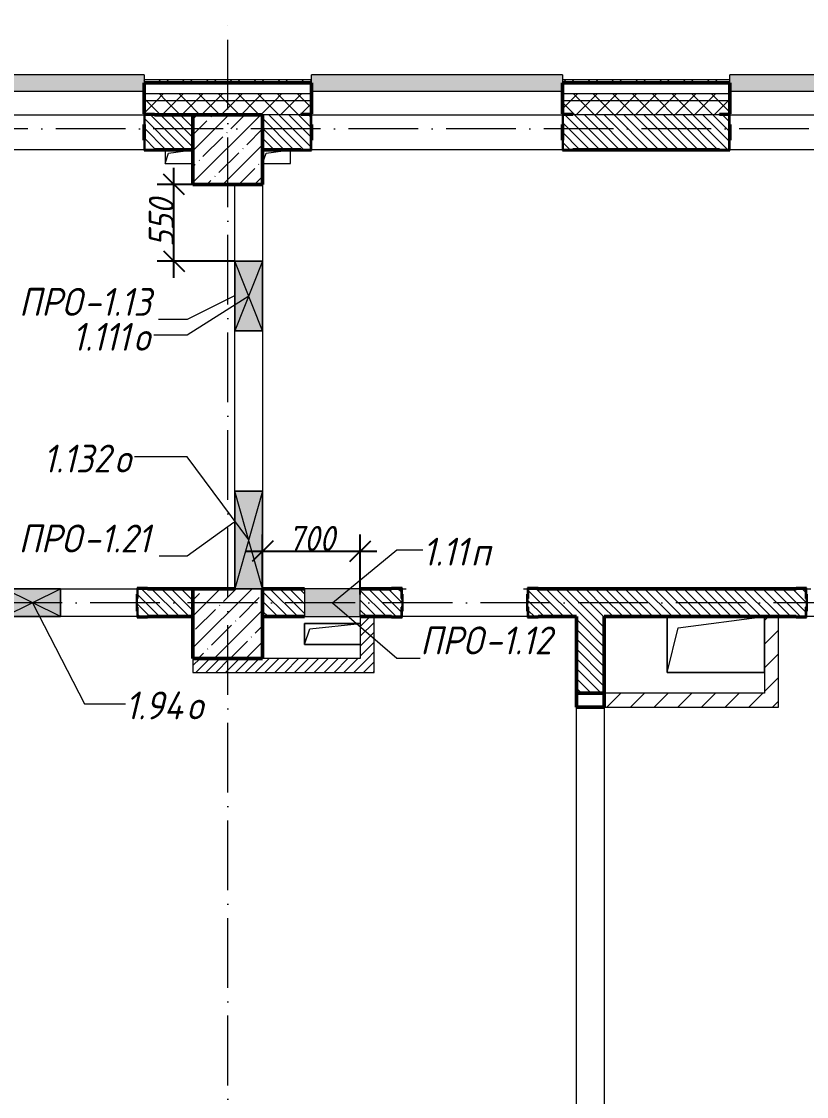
# Model space of a CAD drawing. Header units: millimetres. Extents: x -12989 to 629078, y -109036 to 555275.
# Drawn here: x 556134 to 561763, y 268330 to 276042 of the extents above; entities that cross this region are included whole.
import ezdxf

# ---------------------------------------------------------------- set-up
doc = ezdxf.new("R2010")
doc.units = ezdxf.units.MM
doc.linetypes.add('50_200_ШТРИХ_1Т_ш5_п1_п1_', pattern=[700, 500, -100, 0, -100])
for name, color, linetype, lineweight in [('A-____-____-DIMS', 7, 'Continuous', 9), ('A-DETL-GENF-OTLN', 7, 'Continuous', 9), ('A-FLOR-____-OTLN', 7, 'Continuous', 9), ('A-GENM-____-IDEN', 7, 'Continuous', 9), ('A-GENM-____-MCUT', 7, 'Continuous', 25), ('A-GENM-____-OTLN', 7, 'Continuous', 9), ('A-GENM-____-OTLN-1', 7, 'Continuous', 25), ('A-GLAZ-____-IDEN', 7, 'Continuous', 9), ('A-GLAZ-____-OTLN', 7, 'Continuous', 9), ('A-WALL-____-MCUT-2', 7, 'Continuous', 50), ('A-WALL-____-MCUT-3', 7, 'Continuous', 9), ('A-WALL-____-OTLN', 7, 'Continuous', 9), ('A-WALL-____-PATT-1', 7, 'Continuous', 9), ('A-WALL-FNSH-MCUT-1', 7, 'Continuous', 9), ('I-WALL-____-OTLN', 7, 'Continuous', 9), ('S-COLS-____-MCUT', 7, 'Continuous', 50), ('S-COLS-____-OTLN', 7, 'Continuous', 9), ('S-GRID-____-OTLN-1', 7, '50_200_ШТРИХ_1Т_ш5_п1_п1_', 9)]:
    doc.layers.add(name, color=color, linetype=linetype, lineweight=lineweight)
doc.layers.add('A-GLAZ-____-OTLN-1', color=7, linetype='Continuous', lineweight=9, true_color=0xc0c0c0)
doc.styles.add('ISOCPEUR_I_10', font='isocpeui.ttf', dxfattribs={"width": 0.9, "height": 180})
doc.styles.add('ISOCPEUR_I_9', font='isocpeui.ttf', dxfattribs={"width": 0.9, "height": 250})
doc.dimstyles.new('ISO-1_8_0_9К_СРЕДНИЙ_Кладочные_3', dxfattribs={"dimscale": 304.8, "dimtxt": 179.276612, "dimasz": 0.492126, "dimexe": 0.393701, "dimexo": 0, "dimgap": 0, "dimtad": 1, "dimdec": 3, "dimrnd": 0.001, "dimdsep": 46, "dimtxsty": 'ISOCPEUR_I_10', "dimblk1": 'OBLIQUE', "dimblk2": 'OBLIQUE', "dimsah": 1, "dimcen": 0.09, "dimdle": 0.393701, "dimazin": 0, "dimtfac": 1, "dimtdec": 4, "dimtix": 1, "dimtmove": 0, "dimatfit": 3, "dimfxl": 1, "dimtvp": 1, "dimtolj": 1, "dimtzin": 0, "dimarcsym": 2})
pattern_1 = [(135, (513013.31, 265891.49), (-35.35534, -35.35534), [])]
pattern_2 = [(45, (513013.31, 265891.49), (-35.35534, 35.35534), [])]
pattern_3 = [(45, (513013.31, 265891.49), (-84.8528, 84.8528), [])]
pattern_4 = [(45, (513013.31, 265891.49), (-70.71068, 70.71068), []), (135, (513013.31, 265891.49), (-70.71068, -70.71068), [])]

# ---------------------------------------------------------------- blocks, each defined once
blk = doc.blocks.new('BSC_Колонна _Прямоугольная - 500х500-V99-АР1_План отверстий 1 этажа в осях 1-64_А-ГГ')
at = {"layer": 'S-COLS-____-OTLN'}
h = blk.add_hatch(dxfattribs=at)
h.set_pattern_fill('FP_131', color=256, style=0, pattern_type=2)
h.set_pattern_definition([(45, (-44600, -5831.04), (-114.04925, 114.04925), []), (45, (-44485.95, -5831.04), (-114.04925, 114.04925), [201.613, -40.323, 3.353, -36.97])])
h.paths.add_polyline_path([(-250, -250), (250, -250), (250, 250), (-250, 250)], flags=0)
at = {"layer": 'S-COLS-____-MCUT'}
for p, q in [((50, 250), (-250, 250)), ((-250, 250), (-250, -250)), ((250, -250), (250, 250)), ((-250, -250), (250, -250))]:
    blk.add_line(p, q, dxfattribs=at)
blk = doc.blocks.new('Фахверк_СКБ_Уголок - 250_2700-27497298-АР1_План отверстий 1 этажа в осях 1-64_А-ГГ')
at = {"layer": 'A-GENM-____-MCUT'}
for p, q in [((200, 181), (125, 181)), ((125, 181), (125, 106)), ((131, 106), (131, 175)), ((131, 175), (200, 175)), ((200, 175), (200, 181)), ((125, 106), (131, 106)), ((131, -6), (125, -6)), ((125, -6), (125, -81)), ((131, -75), (131, -6)), ((200, -75), (131, -75)), ((200, -81), (200, -75)), ((125, -81), (200, -81))]:
    blk.add_line(p, q, dxfattribs=at)
blk = doc.blocks.new('154_Стойка_СКБ_Уголок - СМ-2530_200-28213945-АР1_План отверстий 1 этажа в осях 1-64_А-ГГ')
at = {"layer": 'A-GENM-____-MCUT'}
for p, q in [((125, 156), (125, 81)), ((200, 156), (125, 156)), ((200, 150), (200, 156)), ((125, 81), (131, 81)), ((131, 81), (131, 150)), ((131, 150), (200, 150)), ((131, 19), (125, 19)), ((125, 19), (125, -56)), ((131, -50), (131, 19)), ((125, -56), (200, -56)), ((200, -50), (131, -50)), ((200, -56), (200, -50))]:
    blk.add_line(p, q, dxfattribs=at)
blk = doc.blocks.new('Стойка_Влож_Полоса боковая - Полоса-28213942-АР1_План отверстий 1 этажа в осях 1-64_А-ГГ')
at = {"layer": 'A-GENM-____-OTLN'}
for p, q in [((-5, 60), (0, 60)), ((-5, -60), (-5, 60)), ((0, 31), (0, -31)), ((0, -60), (-5, -60))]:
    blk.add_line(p, q, dxfattribs=at)
blk = doc.blocks.new('AR_Отверстие Ниша - Лючок-32401323-АР1_План отверстий 1 этажа в осях 1-64_А-ГГ')
at = {"layer": 'A-GLAZ-____-OTLN'}
blk.add_hatch(color=256, dxfattribs=at).paths.add_polyline_path([(-200, 100), (-200, -100), (200, -100), (200, 100)], flags=0)
for p, q in [((200, 100), (-200, 100)), ((-200, 100), (-200, -100)), ((200, -100), (200, 100)), ((-200, -100), (200, -100))]:
    blk.add_line(p, q, dxfattribs=at)
blk = doc.blocks.new('AR_Отверстие прямоугольное _в плите_ - AR_Отверстие прямоугольное _в плите_-V164-АР1_План отверстий 1 этажа в осях 1-64_А-ГГ')
at = {"layer": 'A-GENM-____-OTLN'}
for p, q in [((200, 75), (-200, 75)), ((-200, 75), (-200, -75)), ((-200, -75), (-162.5, 37.5)), ((-162.5, 37.5), (200, 75)), ((-200, -75), (200, -75))]:
    blk.add_line(p, q, dxfattribs=at)
blk = doc.blocks.new('AR_Отверстие прямоугольное _в плите_ - AR_Отверстие прямоугольное _в плите_-V178-АР1_План отверстий 1 этажа в осях 1-64_А-ГГ')
at = {"layer": 'A-GENM-____-OTLN'}
for p, q in [((-100, 50), (-100, -50)), ((-100, -50), (-75, 25)), ((-75, 25), (100, 50)), ((-100, -50), (100, -50))]:
    blk.add_line(p, q, dxfattribs=at)
blk = doc.blocks.new('AR_Отверстие прямоугольное _в плите_ - AR_Отверстие прямоугольное _в плите_-V177-АР1_План отверстий 1 этажа в осях 1-64_А-ГГ')
at = {"layer": 'A-GENM-____-OTLN'}
for p, q in [((-100, -50), (-75, 25)), ((-75, 25), (100, 50)), ((100, -50), (100, 50)), ((-100, -50), (100, -50))]:
    blk.add_line(p, q, dxfattribs=at)
blk = doc.blocks.new('AR_Отверстие прямоугольное _в плите_ - AR_Отверстие прямоугольное _в плите_-30552525-АР1_План отверстий 1 этажа в осях 1-64_А-ГГ')
at = {"layer": 'A-GENM-____-OTLN'}
for p, q in [((-350, 200), (-350, -200)), ((-270, 120), (350, 200)), ((350, -200), (350, 200)), ((-350, -200), (-270, 120)), ((-350, -200), (350, -200))]:
    blk.add_line(p, q, dxfattribs=at)
blk = doc.blocks.new('Отлив_СКБ - Отлив витража_120_НВФ-31885689-АР1_План отверстий 1 этажа в осях 1-64_А-ГГ')
at = {"layer": 'A-GLAZ-____-OTLN-1'}
for points in [[(1800, 2), (1800, 120), (0, 120), (0, 2), (1264.5, 2)], [(1264.5, 0), (1800, 0), (1800, 2), (0, 2), (0, 0)]]:
    blk.add_hatch(color=256, dxfattribs=at).paths.add_polyline_path(points, flags=0)
at = {"layer": 'A-GLAZ-____-OTLN'}
for p, q in [((0, 83), (0, 120)), ((1800, 120), (0, 120)), ((1800, 120), (1800, 83)), ((0, 2), (1800, 2)), ((1800, 0), (0, 0))]:
    blk.add_line(p, q, dxfattribs=at)
blk = doc.blocks.new('BSC_Колонна _Прямоугольная1 - 200х100 _металл_-35572301-АР1_План отверстий 1 этажа в осях 1-64_А-ГГ')
at = {"layer": 'S-COLS-____-MCUT'}
for p, q in [((100, 50), (-100, 50)), ((-100, 50), (-100, -50)), ((100, -50), (100, 50)), ((-100, -50), (100, -50))]:
    blk.add_line(p, q, dxfattribs=at)
blk = doc.blocks.new('AR_Отверстие прямоугольное _в стене_ - AR_Отверстие прямоугольное _в стене__ЭОМ-36400666-АР1_План отверстий 1 этажа в осях 1-64_А-ГГ')
at = {"layer": 'A-GLAZ-____-OTLN'}
blk.add_hatch(color=256, dxfattribs=at).paths.add_polyline_path([(350, 100), (-350, 100), (-350, -100), (350, -100)], flags=0)
at = {"layer": 'A-DETL-GENF-OTLN'}
for p, q in [((-350, -100), (-350, 100)), ((-350, 100), (350, 100)), ((350, 100), (-350, -100)), ((-350, 100), (350, -100)), ((350, 100), (-350, 100)), ((-350, 100), (-350, -100)), ((350, 100), (350, -100)), ((350, -100), (350, 100)), ((350, -100), (-350, -100)), ((-350, -100), (350, -100))]:
    blk.add_line(p, q, dxfattribs=at)
blk = doc.blocks.new('AR_Отверстие прямоугольное _в стене__БезПР - AR_Отверстие прямоугольное _в стене__БезПР-36428632-АР1_План отверстий 1 этажа в осях 1-64_А-ГГ')
at = {"layer": 'A-GLAZ-____-OTLN'}
blk.add_hatch(color=256, dxfattribs=at).paths.add_polyline_path([(-200, 100), (-200, -100), (200, -100), (200, 100)], flags=0)
at = {"layer": 'A-DETL-GENF-OTLN'}
for p, q in [((-200, -100), (-200, 100)), ((-200, 100), (200, 100)), ((200, 100), (-200, -100)), ((-200, 100), (200, -100)), ((200, 100), (-200, 100)), ((-200, 100), (-200, -100)), ((200, 100), (200, -100)), ((200, -100), (200, 100)), ((200, -100), (-200, -100)), ((-200, -100), (200, -100))]:
    blk.add_line(p, q, dxfattribs=at)
at = {"layer": 'A-GLAZ-____-OTLN'}
blk.add_line((200, 100), (-200, 100), dxfattribs=at)
blk = doc.blocks.new('AR_Отверстие прямоугольное _в стене_ - AR_Отверстие прямоугольное _в стене__ОВ-36760079-АР1_План отверстий 1 этажа в осях 1-64_А-ГГ')
at = {"layer": 'A-GLAZ-____-OTLN'}
blk.add_hatch(color=256, dxfattribs=at).paths.add_polyline_path([(250, -100), (250, 100), (-250, 100), (-250, -100)], flags=0)
at = {"layer": 'A-DETL-GENF-OTLN'}
for p, q in [((-250, -100), (-250, 100)), ((-250, 100), (250, 100)), ((250, 100), (-250, -100)), ((-250, 100), (250, -100)), ((250, 100), (-250, 100)), ((-250, 100), (-250, -100)), ((250, 100), (250, -100)), ((250, -100), (250, 100)), ((250, -100), (-250, -100)), ((-250, -100), (250, -100))]:
    blk.add_line(p, q, dxfattribs=at)
blk = doc.blocks.new('_Oblique')
at = {"color": 0, "linetype": 'ByBlock', "lineweight": -2}
blk.add_line((-0.5, -0.5), (0.5, 0.5), dxfattribs=at)
blk = doc.blocks.new('*D5833')
at = {"layer": 'A-____-____-DIMS', "color": 0, "lineweight": -2, "transparency": 16777216}
for p, q in [((557863.3, 271972.5), (557863.3, 272362)), ((558563.3, 271931.6), (558563.3, 272362)), ((557743.3, 272242), (558683.3, 272242))]:
    blk.add_line(p, q, dxfattribs=at)
at = {"layer": 'Defpoints', "color": 0, "transparency": 16777216}
for p in [(558563.3, 272242), (557863.3, 271972.5), (558563.3, 271931.6)]:
    blk.add_point(p, dxfattribs=at)
at = {"layer": 'A-____-____-DIMS', "color": 0, "lineweight": -2, "transparency": 16777216, "xscale": 150, "yscale": 150, "zscale": 150, "rotation": 180}
blk.add_blockref('_Oblique', (557863.3, 272242), dxfattribs=at)
at = {"layer": 'A-____-____-DIMS', "color": 0, "lineweight": -2, "transparency": 16777216, "xscale": 150, "yscale": 150, "zscale": 150}
blk.add_blockref('_Oblique', (558563.3, 272242), dxfattribs=at)
at = {"layer": 'A-____-____-DIMS', "color": 0, "transparency": 16777216, "insert": (558213.3, 272333.1), "char_height": 180, "width": 409.578, "attachment_point": 5, "style": 'ISOCPEUR_I_10'}
blk.add_mtext('\\A1;700', dxfattribs=at)
blk = doc.blocks.new('*D5855')
at = {"layer": 'A-____-____-DIMS', "color": 0, "lineweight": -2, "transparency": 16777216}
for p, q in [((557227.1, 274202.5), (557227.1, 274992.5)), ((557363.3, 274872.5), (557107.1, 274872.5)), ((557657.3, 274322.5), (557107.1, 274322.5))]:
    blk.add_line(p, q, dxfattribs=at)
at = {"layer": 'Defpoints', "color": 0, "transparency": 16777216}
for p in [(557227.1, 274872.5), (557363.3, 274872.5), (557657.3, 274322.5)]:
    blk.add_point(p, dxfattribs=at)
at = {"layer": 'A-____-____-DIMS', "color": 0, "lineweight": -2, "transparency": 16777216, "xscale": 150, "yscale": 150, "zscale": 150}
for p, rotation in [((557227.1, 274872.5), 90), ((557227.1, 274322.5), 270)]:
    blk.add_blockref('_Oblique', p, dxfattribs=dict(at, rotation=rotation))
at = {"layer": 'A-____-____-DIMS', "color": 0, "transparency": 16777216, "insert": (557137.1, 274597.5), "char_height": 180, "width": 409.578, "attachment_point": 5, "rotation": 90, "style": 'ISOCPEUR_I_10'}
blk.add_mtext('\\A1;550', dxfattribs=at)

msp = doc.modelspace()

# ---------------------------------------------------------------- hatches: boundary and pattern name
at = {"layer": 'A-WALL-____-PATT-1'}
h = msp.add_hatch(dxfattribs=at)
h.set_pattern_fill('FP_3', color=256, style=0, pattern_type=2)
h.set_pattern_definition([(45, (513013.31, 265891.49), (-85.53659, 85.53659), []), (45, (513070.34, 265891.49), (-85.53659, 85.53659), [])])
h.paths.add_polyline_path([(584878.3109, 275602.5335), (584878.3109, 275622.5335), (581013.3109, 275622.5335), (581013.3109, 275602.5335), (583696.9323, 275602.5335)], flags=0)
h.paths.add_polyline_path([(579213.3109, 275602.5335), (579213.3109, 275622.5335), (578013.3109, 275622.5335), (578013.3109, 275602.5335), (578394.5395, 275602.5335)], flags=0)
h.paths.add_polyline_path([(575743.343, 275602.5335), (576213.3109, 275602.5335), (576213.3109, 275622.5335), (575013.3109, 275622.5335), (575013.3109, 275602.5335)], flags=0)
h.paths.add_polyline_path([(567213.3109, 275602.5335), (567213.3109, 275622.5335), (566013.3109, 275622.5335), (566013.3109, 275602.5335), (566022.2894, 275602.5335)], flags=0)
h.paths.add_polyline_path([(564213.3109, 275602.5335), (564213.3109, 275622.5335), (563013.3109, 275622.5335), (563013.3109, 275602.5335)], flags=0)
h.paths.add_polyline_path([(558213.3109, 275602.5335), (558213.3109, 275622.5335), (557013.3109, 275622.5335), (557013.3109, 275602.5335), (557184.968, 275602.5335)], flags=0)
h.paths.add_polyline_path([(561213.3109, 275602.5335), (561213.3109, 275622.5335), (560013.3109, 275622.5335), (560013.3109, 275602.5335), (560719.8966, 275602.5335)], flags=0)
h.paths.add_polyline_path([(555213.3109, 275602.5335), (555213.3109, 275622.5335), (554013.3109, 275622.5335), (554013.3109, 275602.5335), (554533.7716, 275602.5335)], flags=0)
h.paths.add_polyline_path([(551440.7091, 275602.5335), (552213.3109, 275602.5335), (552213.3109, 275622.5335), (551348.3109, 275622.5335), (551348.3109, 275602.5335)], flags=0)
h = msp.add_hatch(dxfattribs=at)
h.set_pattern_fill('FP_1', color=256, style=0, pattern_type=2)
h.set_pattern_definition(pattern_4)
h.paths.add_polyline_path([(584878.3109, 275472.5335), (584878.3109, 275522.5335), (581013.3109, 275522.5335), (581013.3109, 275472.5335), (583696.9323, 275472.5335)], flags=0)
h.paths.add_polyline_path([(578394.5395, 275472.5335), (579213.3109, 275472.5335), (579213.3109, 275522.5335), (578013.3109, 275522.5335), (578013.3109, 275472.5335)], flags=0)
h.paths.add_polyline_path([(576213.3109, 275472.5335), (576213.3109, 275522.5335), (575013.3109, 275522.5335), (575013.3109, 275472.5335), (575743.343, 275472.5335)], flags=0)
h.paths.add_polyline_path([(567213.3109, 275472.5335), (567213.3109, 275522.5335), (566013.3109, 275522.5335), (566013.3109, 275472.5335), (566022.2894, 275472.5335)], flags=0)
h.paths.add_polyline_path([(564213.3109, 275472.5335), (564213.3109, 275522.5335), (563013.3109, 275522.5335), (563013.3109, 275472.5335)], flags=0)
h.paths.add_polyline_path([(560719.8966, 275472.5335), (561213.3109, 275472.5335), (561213.3109, 275522.5335), (560013.3109, 275522.5335), (560013.3109, 275472.5335)], flags=0)
h.paths.add_polyline_path([(558213.3109, 275472.5335), (558213.3109, 275522.5335), (557013.3109, 275522.5335), (557013.3109, 275472.5335), (557184.968, 275472.5335)], flags=0)
h.paths.add_polyline_path([(555213.3109, 275472.5335), (555213.3109, 275522.5335), (554013.3109, 275522.5335), (554013.3109, 275472.5335), (554533.7716, 275472.5335)], flags=0)
h.paths.add_polyline_path([(551882.5751, 275472.5335), (552213.3109, 275472.5335), (552213.3109, 275522.5335), (551348.3109, 275522.5335), (551348.3109, 275472.5335), (551440.7091, 275472.5335)], flags=0)
h = msp.add_hatch(dxfattribs=at)
h.set_pattern_fill('FP_1', color=256, style=0, pattern_type=2)
h.set_pattern_definition(pattern_4)
h.paths.add_polyline_path([(584363.3109, 275372.5335), (584878.3109, 275372.5335), (584878.3109, 275472.5335), (581013.3109, 275472.5335), (581013.3109, 275378.5335), (581088.3109, 275378.5335), (581088.3109, 275372.5335), (583696.9323, 275372.5335)], flags=0)
h.paths.add_polyline_path([(579138.3109, 275372.5335), (579138.3109, 275378.5335), (579213.3109, 275378.5335), (579213.3109, 275472.5335), (578013.3109, 275472.5335), (578013.3109, 275378.5335), (578088.3109, 275378.5335), (578088.3109, 275372.5335), (578394.5395, 275372.5335)], flags=0)
h.paths.add_polyline_path([(575363.3109, 275372.5335), (576138.3109, 275372.5335), (576138.3109, 275378.5335), (576213.3109, 275378.5335), (576213.3109, 275472.5335), (575013.3109, 275472.5335), (575013.3109, 275378.5335), (575088.3109, 275378.5335), (575088.3109, 275372.5335)], flags=0)
h.paths.add_polyline_path([(566863.3109, 275372.5335), (567138.3109, 275372.5335), (567138.3109, 275378.5335), (567213.3109, 275378.5335), (567213.3109, 275472.5335), (566013.3109, 275472.5335), (566013.3109, 275378.5335), (566088.3109, 275378.5335), (566088.3109, 275372.5335), (566363.3109, 275372.5335)], flags=0)
h.paths.add_polyline_path([(563363.3109, 275372.5335), (564138.3109, 275372.5335), (564138.3109, 275378.5335), (564213.3109, 275378.5335), (564213.3109, 275472.5335), (563013.3109, 275472.5335), (563013.3109, 275378.5335), (563088.3109, 275378.5335), (563088.3109, 275372.5335)], flags=0)
h.paths.add_polyline_path([(561138.3109, 275372.5335), (561138.3109, 275378.5335), (561213.3109, 275378.5335), (561213.3109, 275472.5335), (560013.3109, 275472.5335), (560013.3109, 275378.5335), (560088.3109, 275378.5335), (560088.3109, 275372.5335), (560719.8966, 275372.5335)], flags=0)
h.paths.add_polyline_path([(557863.3109, 275372.5335), (558138.3109, 275372.5335), (558138.3109, 275378.5335), (558213.3109, 275378.5335), (558213.3109, 275472.5335), (557013.3109, 275472.5335), (557013.3109, 275378.5335), (557088.3109, 275378.5335), (557088.3109, 275372.5335), (557184.968, 275372.5335)], flags=0)
h.paths.add_polyline_path([(555138.3109, 275372.5335), (555138.3109, 275378.5335), (555213.3109, 275378.5335), (555213.3109, 275472.5335), (554013.3109, 275472.5335), (554013.3109, 275378.5335), (554088.3109, 275378.5335), (554088.3109, 275372.5335), (554533.7716, 275372.5335)], flags=0)
h.paths.add_polyline_path([(551863.3109, 275372.5335), (552138.3109, 275372.5335), (552138.3109, 275378.5335), (552213.3109, 275378.5335), (552213.3109, 275472.5335), (551348.3109, 275472.5335), (551348.3109, 275372.5335), (551440.7091, 275372.5335)], flags=0)
h = msp.add_hatch(dxfattribs=at)
h.set_pattern_fill('FP_6', color=256, style=0, pattern_type=2)
h.set_pattern_definition(pattern_1)
h.paths.add_polyline_path([(555138.3109, 275122.5335), (555207.3109, 275122.5335), (555207.3109, 275191.5335), (555213.3109, 275191.5335), (555213.3109, 275303.5335), (555207.3109, 275303.5335), (555207.3109, 275372.5335), (554863.3109, 275372.5335), (554863.3109, 275122.5335)], flags=0)
h.paths.add_polyline_path([(557019.3109, 275122.5335), (557363.3109, 275122.5335), (557363.3109, 275372.5335), (557019.3109, 275372.5335), (557019.3109, 275303.5335), (557013.3109, 275303.5335), (557013.3109, 275191.5335), (557019.3109, 275191.5335), (557019.3109, 275126.8192)], flags=0)
h = msp.add_hatch(dxfattribs=at)
h.set_pattern_fill('FP_6', color=256, style=0, pattern_type=2)
h.set_pattern_definition(pattern_1)
h.paths.add_polyline_path([(563019.3109, 275122.5335), (563363.3109, 275122.5335), (563363.3109, 275372.5335), (563019.3109, 275372.5335), (563019.3109, 275303.5335), (563013.3109, 275303.5335), (563013.3109, 275191.5335), (563019.3109, 275191.5335)], flags=0)
h.paths.add_polyline_path([(561138.3109, 275122.5335), (561207.3109, 275122.5335), (561207.3109, 275191.5335), (561213.3109, 275191.5335), (561213.3109, 275303.5335), (561207.3109, 275303.5335), (561207.3109, 275372.5335), (560019.3109, 275372.5335), (560019.3109, 275303.5335), (560013.3109, 275303.5335), (560013.3109, 275191.5335), (560019.3109, 275191.5335), (560019.3109, 275122.5335), (560719.8966, 275122.5335)], flags=0)
h.paths.add_polyline_path([(558207.3109, 275122.5335), (558207.3109, 275191.5335), (558213.3109, 275191.5335), (558213.3109, 275303.5335), (558207.3109, 275303.5335), (558207.3109, 275372.5335), (557863.3109, 275372.5335), (557863.3109, 275122.5335), (558138.3109, 275122.5335)], flags=0)
h = msp.add_hatch(dxfattribs=at)
h.set_pattern_fill('FP_6', color=256, style=0, pattern_type=2)
h.set_pattern_definition(pattern_1)
h.paths.add_polyline_path([(556969.3109, 271772.5335), (557363.3109, 271772.5335), (557363.3109, 271972.5335), (556969.3109, 271972.5335), (556969.3109, 271903.5335), (556963.3109, 271903.5335), (556963.3109, 271841.5335), (556969.3109, 271841.5335), (556969.3109, 271812.5335)], flags=0)
h.paths.add_polyline_path([(555257.3109, 271772.5335), (555257.3109, 271841.5335), (555263.3109, 271841.5335), (555263.3109, 271903.5335), (555257.3109, 271903.5335), (555257.3109, 271972.5335), (554863.3109, 271972.5335), (554863.3109, 271772.5335), (555188.3109, 271772.5335)], flags=0)
h = msp.add_hatch(dxfattribs=at)
h.set_pattern_fill('FP_6', color=256, style=0, pattern_type=2)
h.set_pattern_definition(pattern_1)
h.paths.add_polyline_path([(560313.3109, 271772.5335), (560313.3109, 271972.5335), (559769.3109, 271972.5335), (559769.3109, 271903.5335), (559763.3109, 271903.5335), (559763.3109, 271841.5335), (559769.3109, 271841.5335), (559769.3109, 271772.5335), (560113.3109, 271772.5335)], flags=0)
h.paths.add_polyline_path([(558563.3109, 271772.5335), (558857.3109, 271772.5335), (558857.3109, 271841.5335), (558863.3109, 271841.5335), (558863.3109, 271903.5335), (558857.3109, 271903.5335), (558857.3109, 271972.5335), (558563.3109, 271972.5335), (558563.3109, 271812.5335)], flags=0)
h.paths.add_polyline_path([(557863.3109, 271772.5335), (558163.3109, 271772.5335), (558163.3109, 271972.5335), (557863.3109, 271972.5335)], flags=0)
h = msp.add_hatch(dxfattribs=at)
h.set_pattern_fill('FP_6', color=256, style=0, pattern_type=2)
h.set_pattern_definition(pattern_1)
h.paths.add_polyline_path([(562738.3109, 271772.5335), (563363.3109, 271772.5335), (563363.3109, 271972.5335), (562669.3109, 271972.5335), (562669.3109, 271903.5335), (562663.3109, 271903.5335), (562663.3109, 271841.5335), (562669.3109, 271841.5335), (562669.3109, 271772.5335)], flags=0)
h.paths.add_polyline_path([(561757.3109, 271772.5335), (561757.3109, 271841.5335), (561763.3109, 271841.5335), (561763.3109, 271903.5335), (561757.3109, 271903.5335), (561757.3109, 271972.5335), (560313.3109, 271972.5335), (560313.3109, 271772.5335), (561688.3109, 271772.5335)], flags=0)
h = msp.add_hatch(dxfattribs=at)
h.set_pattern_fill('FP_5', color=256, style=0, pattern_type=2)
h.set_pattern_definition(pattern_2)
h.paths.add_polyline_path([(558663.3109, 271472.5335), (558663.3109, 271772.5335), (558563.3109, 271772.5335), (558563.3109, 271472.5335)], flags=0)
h = msp.add_hatch(dxfattribs=at)
h.set_pattern_fill('FP_6', color=256, style=0, pattern_type=2)
h.set_pattern_definition(pattern_1)
h.paths.add_polyline_path([(560113.3109, 271222.5335), (560313.3109, 271222.5335), (560313.3109, 271772.5335), (560113.3109, 271772.5335)], flags=0)
h = msp.add_hatch(dxfattribs=at)
h.set_pattern_fill('FP_4', color=256, style=0, pattern_type=2)
h.set_pattern_definition(pattern_3)
h.paths.add_polyline_path([(561563.3109, 271122.5335), (561563.3109, 271772.5335), (561463.3109, 271772.5335), (561463.3109, 271122.5335)], flags=0)
h = msp.add_hatch(dxfattribs=at)
h.set_pattern_fill('FP_5', color=256, style=0, pattern_type=2)
h.set_pattern_definition(pattern_2)
h.paths.add_polyline_path([(557863.3109, 271372.5335), (558663.3109, 271372.5335), (558663.3109, 271472.5335), (557363.3109, 271472.5335), (557363.3109, 271372.5335)], flags=0)
h = msp.add_hatch(dxfattribs=at)
h.set_pattern_fill('FP_4', color=256, style=0, pattern_type=2)
h.set_pattern_definition(pattern_3)
h.paths.add_polyline_path([(561463.3109, 271122.5335), (561463.3109, 271222.5335), (560313.3109, 271222.5335), (560313.3109, 271122.5335), (560719.8966, 271122.5335)], flags=0)
at = {"layer": 'S-COLS-____-OTLN'}
h = msp.add_hatch(dxfattribs=at)
h.set_pattern_fill('FP_27', color=256, style=0, pattern_type=2)
h.set_pattern_definition([(45, (513013.31, 265891.49), (-114.04925, 114.04925), []), (45, (513127.36, 265891.49), (-114.04925, 114.04925), [201.612, -40.322, 3.353, -36.97])])
h.paths.add_polyline_path([(557363.3109, 274872.5335), (557863.3109, 274872.5335), (557863.3109, 275372.5335), (557363.3109, 275372.5335), (557363.3109, 275225.9175)], flags=0)

# ---------------------------------------------------------------- linework, layer by layer
at = {"layer": 'A-FLOR-____-OTLN'}
for p, q in [((558163.3109, 271722.5335), (558563.3109, 271722.5335)), ((558163.3109, 271572.5335), (558163.3109, 271722.5335)), ((560763.2121, 271372.5335), (560763.2121, 271772.5335)), ((561463.2121, 271772.5335), (561463.2121, 271372.5335)), ((558563.3109, 271572.5335), (558163.3109, 271572.5335)), ((561463.2121, 271372.5335), (560763.2121, 271372.5335))]:
    msp.add_line(p, q, dxfattribs=at)
at = {"layer": 'A-GENM-____-IDEN'}
for p, q in [((557657.3109, 274072.5335), (557321.271, 273903.0903)), ((557321.271, 273903.0903), (557117.3878, 273903.0903)), ((557657.3109, 272447.5335), (557321.271, 272205.7872)), ((557321.271, 272205.7872), (557120.3646, 272205.7872)), ((558363.3109, 271872.5335), (558826.4762, 271474.3657)), ((558826.4762, 271474.3657), (558993.0308, 271474.3657))]:
    msp.add_line(p, q, dxfattribs=at)
at = {"layer": 'A-GLAZ-____-IDEN'}
for p, q in [((557763.3109, 274072.5335), (557321.271, 273792.4252)), ((557321.271, 273792.4252), (557081.8966, 273792.4252)), ((557321.271, 272918.896), (556944.4758, 272918.896)), ((557763.3109, 272322.5335), (557321.271, 272918.896)), ((558363.3109, 271872.5335), (558826.4762, 272250.8317)), ((558826.4762, 272250.8317), (559011.5875, 272250.8317)), ((556213.3109, 271872.5335), (556585.0334, 271147.7855)), ((556585.0334, 271147.7855), (556879.1244, 271147.7855))]:
    msp.add_line(p, q, dxfattribs=at)
at = {"layer": 'A-WALL-____-MCUT-2'}
for p, q in [((558213.3109, 275602.5335), (557013.3109, 275602.5335)), ((557013.3109, 275602.5335), (557013.3109, 275378.5335)), ((558213.3109, 275378.5335), (558213.3109, 275602.5335)), ((561213.3109, 275602.5335), (560013.3109, 275602.5335)), ((560013.3109, 275602.5335), (560013.3109, 275378.5335)), ((561213.3109, 275378.5335), (561213.3109, 275602.5335)), ((557088.3109, 275372.5335), (557863.3109, 275372.5335)), ((557363.3109, 275122.5335), (557363.3109, 275372.5335)), ((557863.3109, 275372.5335), (557863.3109, 275122.5335)), ((557013.3109, 275303.5335), (557013.3109, 275191.5335)), ((558213.3109, 275191.5335), (558213.3109, 275303.5335)), ((560013.3109, 275303.5335), (560013.3109, 275191.5335)), ((561213.3109, 275191.5335), (561213.3109, 275303.5335)), ((557088.3109, 275122.5335), (557363.3109, 275122.5335)), ((557863.3109, 275122.5335), (558138.3109, 275122.5335)), ((560088.3109, 275122.5335), (561138.3109, 275122.5335)), ((557363.3109, 271972.5335), (557038.3109, 271972.5335)), ((558163.3109, 271972.5335), (557863.3109, 271972.5335)), ((558788.3109, 271972.5335), (558563.3109, 271972.5335)), ((561688.3109, 271972.5335), (559838.3109, 271972.5335)), ((557038.3109, 271772.5335), (557363.3109, 271772.5335)), ((557863.3109, 271772.5335), (558163.3109, 271772.5335)), ((558563.3109, 271772.5335), (558788.3109, 271772.5335)), ((559838.3109, 271772.5335), (560113.3109, 271772.5335)), ((560113.3109, 271772.5335), (560113.3109, 271222.5335)), ((560313.3109, 271772.5335), (561688.3109, 271772.5335)), ((560313.3109, 271222.5335), (560313.3109, 271772.5335))]:
    msp.add_line(p, q, dxfattribs=at)
at = {"layer": 'A-WALL-____-MCUT-3'}
for p, q in [((558213.3109, 275522.5335), (557013.3109, 275522.5335)), ((561213.3109, 275522.5335), (560013.3109, 275522.5335)), ((558213.3109, 275472.5335), (557013.3109, 275472.5335)), ((561213.3109, 275472.5335), (560013.3109, 275472.5335)), ((558138.3109, 275372.5335), (557863.3109, 275372.5335)), ((561138.3109, 275372.5335), (560088.3109, 275372.5335))]:
    msp.add_line(p, q, dxfattribs=at)
at = {"layer": 'A-WALL-____-OTLN'}
for p, q in [((555213.3109, 275372.5335), (557013.3109, 275372.5335)), ((558213.3109, 275372.5335), (560013.3109, 275372.5335)), ((561213.3109, 275372.5335), (563013.3109, 275372.5335)), ((557013.3109, 275122.5335), (555213.3109, 275122.5335)), ((560013.3109, 275122.5335), (558213.3109, 275122.5335)), ((563013.3109, 275122.5335), (561213.3109, 275122.5335))]:
    msp.add_line(p, q, dxfattribs=at)
at = {"layer": 'A-WALL-FNSH-MCUT-1'}
for p, q in [((558213.3109, 275622.5335), (557013.3109, 275622.5335)), ((557013.3109, 275622.5335), (557013.3109, 275602.5335)), ((557013.3109, 275602.5335), (557013.3109, 275602.5335)), ((558213.3109, 275602.5335), (558213.3109, 275622.5335)), ((561213.3109, 275622.5335), (560013.3109, 275622.5335)), ((560013.3109, 275622.5335), (560013.3109, 275602.5335)), ((560013.3109, 275602.5335), (560013.3109, 275602.5335)), ((561213.3109, 275602.5335), (561213.3109, 275622.5335)), ((558563.3109, 271772.5335), (558563.3109, 271472.5335)), ((558663.3109, 271372.5335), (558663.3109, 271772.5335)), ((561463.3109, 271772.5335), (561463.3109, 271222.5335)), ((561563.3109, 271122.5335), (561563.3109, 271772.5335)), ((557363.3109, 271472.5335), (557363.3109, 271372.5335)), ((558563.3109, 271472.5335), (557863.3109, 271472.5335)), ((557363.3109, 271372.5335), (558663.3109, 271372.5335)), ((561463.3109, 271222.5335), (560313.3109, 271222.5335)), ((560313.3109, 271122.5335), (561563.3109, 271122.5335))]:
    msp.add_line(p, q, dxfattribs=at)
at = {"layer": 'I-WALL-____-OTLN'}
for p, q in [((557663.3109, 274322.5335), (557663.3109, 274872.5335)), ((557863.3109, 274872.5335), (557863.3109, 274322.5335)), ((557663.3109, 272672.5335), (557663.3109, 273822.5335)), ((557863.3109, 273822.5335), (557863.3109, 272672.5335)), ((556413.3109, 271972.5335), (556963.3109, 271972.5335)), ((558863.3109, 271972.5335), (558893.3109, 271972.5335)), ((559733.3109, 271972.5335), (559763.3109, 271972.5335)), ((561763.3109, 271972.5335), (561793.3109, 271972.5335)), ((556963.3109, 271772.5335), (556413.3109, 271772.5335)), ((559763.3109, 271772.5335), (558863.3109, 271772.5335)), ((562663.3109, 271772.5335), (561763.3109, 271772.5335)), ((560113.3109, 264572.5335), (560113.3109, 271122.5335)), ((560313.3109, 271122.5335), (560313.3109, 264572.5335))]:
    msp.add_line(p, q, dxfattribs=at)
at = {"layer": 'S-COLS-____-MCUT'}
for p, q in [((557863.3109, 275372.5335), (557363.3109, 275372.5335)), ((557363.3109, 275372.5335), (557363.3109, 274872.5335)), ((557863.3109, 274872.5335), (557863.3109, 275372.5335)), ((557363.3109, 274872.5335), (557863.3109, 274872.5335))]:
    msp.add_line(p, q, dxfattribs=at)
at = {"layer": 'S-GRID-____-OTLN-1'}
for p, q in [((557613.3109, 261408.8852), (557613.3109, 276042.0309)), ((617087.7175, 275272.5335), (508556.9485, 275272.5335)), ((603332.0982, 271872.5335), (508344.5407, 271872.5335))]:
    msp.add_line(p, q, dxfattribs=at)

# ---------------------------------------------------------------- block references
at = {"layer": 'A-GENM-____-OTLN'}
for name, p in [('AR_Отверстие прямоугольное _в плите_ - AR_Отверстие прямоугольное _в плите_-V178-АР1_План отверстий 1 этажа в осях 1-64_А-ГГ', (557263.3109, 275072.5335)), ('AR_Отверстие прямоугольное _в плите_ - AR_Отверстие прямоугольное _в плите_-V177-АР1_План отверстий 1 этажа в осях 1-64_А-ГГ', (557963.3109, 275072.5335)), ('Стойка_Влож_Полоса боковая - Полоса-28213942-АР1_План отверстий 1 этажа в осях 1-64_А-ГГ', (556963.3109, 271872.5335)), ('Стойка_Влож_Полоса боковая - Полоса-28213942-АР1_План отверстий 1 этажа в осях 1-64_А-ГГ', (559763.3109, 271872.5335)), ('AR_Отверстие прямоугольное _в плите_ - AR_Отверстие прямоугольное _в плите_-V164-АР1_План отверстий 1 этажа в осях 1-64_А-ГГ', (558363.3109, 271647.5335)), ('AR_Отверстие прямоугольное _в плите_ - AR_Отверстие прямоугольное _в плите_-30552525-АР1_План отверстий 1 этажа в осях 1-64_А-ГГ', (561113.2121, 271572.5335))]:
    msp.add_blockref(name, p, dxfattribs=at)
at = {"layer": 'A-GENM-____-OTLN', "rotation": 180}
for p in [(558863.3109, 271872.5335), (561763.3109, 271872.5335)]:
    msp.add_blockref('Стойка_Влож_Полоса боковая - Полоса-28213942-АР1_План отверстий 1 этажа в осях 1-64_А-ГГ', p, dxfattribs=at)
at = {"layer": 'A-GENM-____-OTLN-1'}
for name, p in [('Фахверк_СКБ_Уголок - 250_2700-27497298-АР1_План отверстий 1 этажа в осях 1-64_А-ГГ', (556888.3109, 275197.5335)), ('Фахверк_СКБ_Уголок - 250_2700-27497298-АР1_План отверстий 1 этажа в осях 1-64_А-ГГ', (559888.3109, 275197.5335)), ('154_Стойка_СКБ_Уголок - СМ-2530_200-28213945-АР1_План отверстий 1 этажа в осях 1-64_А-ГГ', (556838.3109, 271822.5335)), ('154_Стойка_СКБ_Уголок - СМ-2530_200-28213945-АР1_План отверстий 1 этажа в осях 1-64_А-ГГ', (559638.3109, 271822.5335))]:
    msp.add_blockref(name, p, dxfattribs=at)
at = {"layer": 'A-GENM-____-OTLN-1', "rotation": 180}
for name, p in [('Фахверк_СКБ_Уголок - 250_2700-27497298-АР1_План отверстий 1 этажа в осях 1-64_А-ГГ', (558338.3109, 275297.5335)), ('Фахверк_СКБ_Уголок - 250_2700-27497298-АР1_План отверстий 1 этажа в осях 1-64_А-ГГ', (561338.3109, 275297.5335)), ('154_Стойка_СКБ_Уголок - СМ-2530_200-28213945-АР1_План отверстий 1 этажа в осях 1-64_А-ГГ', (558988.3109, 271922.5335)), ('154_Стойка_СКБ_Уголок - СМ-2530_200-28213945-АР1_План отверстий 1 этажа в осях 1-64_А-ГГ', (561888.3109, 271922.5335))]:
    msp.add_blockref(name, p, dxfattribs=at)
at = {"layer": 'A-GLAZ-____-OTLN'}
for p in [(555213.3109, 275539.5335), (558213.3109, 275539.5335), (561213.3109, 275539.5335)]:
    msp.add_blockref('Отлив_СКБ - Отлив витража_120_НВФ-31885689-АР1_План отверстий 1 этажа в осях 1-64_А-ГГ', p, dxfattribs=at)
for name, p, rotation in [('AR_Отверстие прямоугольное _в стене_ - AR_Отверстие прямоугольное _в стене__ОВ-36760079-АР1_План отверстий 1 этажа в осях 1-64_А-ГГ', (557763.3109, 274072.5335), 269.9999999999999), ('AR_Отверстие прямоугольное _в стене_ - AR_Отверстие прямоугольное _в стене__ЭОМ-36400666-АР1_План отверстий 1 этажа в осях 1-64_А-ГГ', (557763.3109, 272322.5335), 269.9999999999999), ('AR_Отверстие прямоугольное _в стене__БезПР - AR_Отверстие прямоугольное _в стене__БезПР-36428632-АР1_План отверстий 1 этажа в осях 1-64_А-ГГ', (556213.3109, 271872.5335), 180), ('AR_Отверстие Ниша - Лючок-32401323-АР1_План отверстий 1 этажа в осях 1-64_А-ГГ', (558363.3109, 271872.5335), 180)]:
    msp.add_blockref(name, p, dxfattribs=dict(at, rotation=rotation))
at = {"layer": 'S-COLS-____-OTLN'}
msp.add_blockref('BSC_Колонна _Прямоугольная - 500х500-V99-АР1_План отверстий 1 этажа в осях 1-64_А-ГГ', (557613.3109, 271722.5335), dxfattribs=at)
at = {"layer": 'S-COLS-____-OTLN', "rotation": 180}
msp.add_blockref('BSC_Колонна _Прямоугольная1 - 200х100 _металл_-35572301-АР1_План отверстий 1 этажа в осях 1-64_А-ГГ', (560213.3109, 271172.5335), dxfattribs=at)

# ---------------------------------------------------------------- texts
at = {"layer": 'A-GENM-____-IDEN', "char_height": 200, "attachment_point": 1, "style": 'ISOCPEUR_I_9'}
for s, insert, width in [('ПРО', (556116.7187, 274130.2064), 562.784625), ('-1.13', (556581.0625, 274130.2064), 620.506125), ('ПРО', (556113.7392, 272432.9034), 562.784625), ('-1.21', (556578.0829, 272432.9034), 620.506125), ('ПРО', (558993.0308, 271701.4818), 562.784625), ('-1.12', (559457.3745, 271701.4818), 620.506125)]:
    msp.add_mtext(s, dxfattribs=dict(at, insert=insert, width=width))
at = {"layer": 'A-GLAZ-____-IDEN', "char_height": 200, "attachment_point": 1, "style": 'ISOCPEUR_I_9'}
for s, insert, width in [('1.111', (556498.1399, 273880.0398), 533.923875), ('\\fISOCPEUR|b0|i1|c204|p34|;\\W.9;о', (556938.6711, 273880.0398), 158.734125), ('1.132', (556289.6226, 273006.5106), 620.506125), ('\\fISOCPEUR|b0|i1|c204|p34|;\\W.9;о', (556801.5913, 273006.5106), 158.734125), ('1.11', (559011.5875, 272338.4463), 418.480875), ('\\fISOCPEUR|b0|i1|c204|p34|;\\W.9;п', (559356.8687, 272338.4463), 158.734125), ('1.94', (556879.1244, 271235.4001), 533.923875), ('\\fISOCPEUR|b0|i1|c204|p34|;\\W.9;о', (557319.6557, 271235.4001), 158.734125)]:
    msp.add_mtext(s, dxfattribs=dict(at, insert=insert, width=width))

# ---------------------------------------------------------------- dimensions: what is measured, and where the dimension line sits
at = {"layer": 'A-____-____-DIMS'}
dim = msp.add_linear_dim(base=(557227.0538, 274872.5335), p1=(557657.3109, 274322.5335), p2=(557363.3109, 274872.5335), angle=90, dimstyle='ISO-1_8_0_9К_СРЕДНИЙ_Кладочные_3', override={"dimpost": '<>', "dimfxl": 623.647336}, dxfattribs=at)
dim.commit()
dim.dimension.update_dxf_attribs({"geometry": '*D5855', "text_midpoint": (557137.0538, 274597.5335)})
dim = msp.add_linear_dim(base=(558563.3109, 272241.9683), p1=(557863.3109, 271972.5335), p2=(558563.3109, 271931.5996), dimstyle='ISO-1_8_0_9К_СРЕДНИЙ_Кладочные_3', override={"dimpost": '<>', "dimfxl": 701.195826}, dxfattribs=at)
dim.commit()
dim.dimension.update_dxf_attribs({"geometry": '*D5833', "text_midpoint": (558213.3109, 272333.1274)})

doc.saveas('drawing.dxf')
